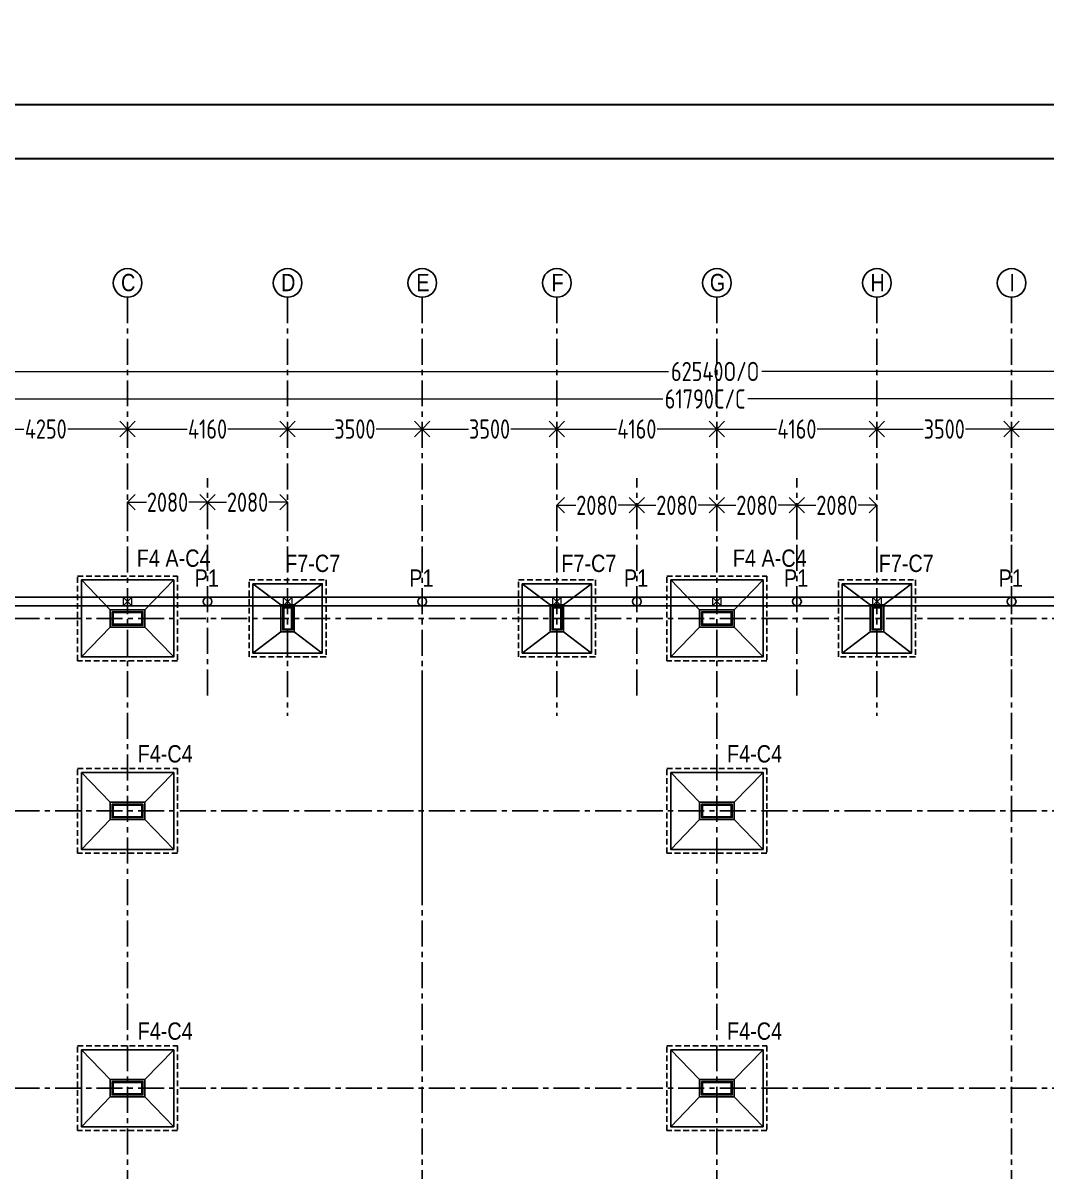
# Model space of a CAD drawing. Header units: inches. Extents: x -605 to 2991212, y -2872845 to 0.
# Drawn here: x 2309579 to 2336174, y -2644904 to -2615071 of the extents above; entities that cross this region are included whole.
import ezdxf
from ezdxf import colors
from ezdxf.entities.mleader import LeaderData, LeaderLine
from ezdxf.math import Vec2, Vec3

# ---------------------------------------------------------------- set-up
doc = ezdxf.new("R2010")
doc.units = ezdxf.units.IN
doc.header["$LTSCALE"] = 600
doc.header["$MEASUREMENT"] = 0
doc.linetypes.add('CENTER', pattern=[2, 1.25, -0.25, 0.25, -0.25])
doc.linetypes.add('DASHED2', pattern=[0.375, 0.25, -0.125])
for name, color, linetype, lineweight in [('PV_TEXT_ROMANS', 7, 'Continuous', 0), ('rDIMension', 1, 'Continuous', 18), ('rRCC 2', 40, 'Continuous', 15), ('rSHEET', 2, 'Continuous', 30)]:
    doc.layers.add(name, color=color, linetype=linetype, lineweight=lineweight)
doc.layers.add('see level', color=2, linetype='Continuous')
doc.layers.add('SnT-CENTER2', color=8, linetype='CENTER')
doc.styles.add('DIM', font='geniso.shx', dxfattribs={"width": 0.85})
doc.styles.add('J.P', font='ARIALN.TTF')
doc.styles.add('TEXT3', font='geniso.shx')
doc.dimstyles.new('ST-100', dxfattribs={"dimscale": 100, "dimtxt": 2.5, "dimasz": 2, "dimexe": 0.18, "dimexo": 0.0625, "dimgap": 0.2, "dimtad": 0, "dimdec": 0, "dimzin": 0, "dimdsep": 46, "dimtxsty": 'DIM', "dimblk": 'OPEN90', "dimcen": 0.09, "dimclrd": 256, "dimclrt": 7, "dimadec": 0, "dimazin": 0, "dimtfac": 1, "dimtdec": 0, "dimtofl": 0, "dimtmove": 0, "dimatfit": 3, "dimldrblk": 'OPEN90', "dimfxl": 1, "dimtolj": 1, "dimtzin": 0, "dimlwd": -1, "dimarcsym": 0})

# ---------------------------------------------------------------- blocks, each defined once
blk = doc.blocks.new('_Open90')
at = {"color": 0, "linetype": 'ByBlock', "lineweight": -2}
for p, q in [((0, 0), (-1, 0)), ((-0.5, 0.5), (0, 0)), ((0, 0), (-0.5, -0.5))]:
    blk.add_line(p, q, dxfattribs=at)
blk = doc.blocks.new('*D1360')
at = {"layer": 'Defpoints', "color": 0, "linetype": 'ByBlock'}
for p in [(2308048, -2625623), (2312298, -2625623), (2312298, -2625623)]:
    blk.add_point(p, dxfattribs=at)
at = {"layer": 'rDIMension', "color": 0, "linetype": 'ByBlock', "lineweight": -2}
for p, q in [((2308048, -2625623), (2308048, -2625623)), ((2312298, -2625623), (2312298, -2625623))]:
    blk.add_line(p, q, dxfattribs=at)
at = {"layer": 'rDIMension'}
for p, q in [((2308448, -2625623), (2309600, -2625623)), ((2311898, -2625623), (2310746, -2625623))]:
    blk.add_line(p, q, dxfattribs=at)
at = {"layer": 'rDIMension', "linetype": 'ByBlock', "xscale": 400, "yscale": 400, "zscale": 400, "rotation": 180}
blk.add_blockref('_Open90', (2308048, -2625623), dxfattribs=at)
at = {"layer": 'rDIMension', "linetype": 'ByBlock', "xscale": 400, "yscale": 400, "zscale": 400}
blk.add_blockref('_Open90', (2312298, -2625623), dxfattribs=at)
at = {"layer": 'rDIMension', "color": 7, "linetype": 'ByBlock', "insert": (2310173, -2625623), "char_height": 500, "attachment_point": 5, "style": 'DIM'}
blk.add_mtext('\\A1;4250', dxfattribs=at)
blk = doc.blocks.new('*D1361')
at = {"layer": 'Defpoints', "color": 0, "linetype": 'ByBlock'}
for p in [(2312298, -2625623), (2316458, -2625623), (2316458, -2625623)]:
    blk.add_point(p, dxfattribs=at)
at = {"layer": 'rDIMension', "color": 0, "linetype": 'ByBlock', "lineweight": -2}
for p, q in [((2312298, -2625623), (2312298, -2625623)), ((2316458, -2625623), (2316458, -2625623))]:
    blk.add_line(p, q, dxfattribs=at)
at = {"layer": 'rDIMension'}
for p, q in [((2312698, -2625623), (2313848, -2625623)), ((2316058, -2625623), (2314908, -2625623))]:
    blk.add_line(p, q, dxfattribs=at)
at = {"layer": 'rDIMension', "linetype": 'ByBlock', "xscale": 400, "yscale": 400, "zscale": 400, "rotation": 180}
blk.add_blockref('_Open90', (2312298, -2625623), dxfattribs=at)
at = {"layer": 'rDIMension', "linetype": 'ByBlock', "xscale": 400, "yscale": 400, "zscale": 400}
blk.add_blockref('_Open90', (2316458, -2625623), dxfattribs=at)
at = {"layer": 'rDIMension', "color": 7, "linetype": 'ByBlock', "insert": (2314378, -2625623), "char_height": 500, "attachment_point": 5, "style": 'DIM'}
blk.add_mtext('\\A1;4160', dxfattribs=at)
blk = doc.blocks.new('*D1362')
at = {"layer": 'Defpoints', "color": 0, "linetype": 'ByBlock'}
for p in [(2316458, -2625623), (2319958, -2625623), (2319958, -2625623)]:
    blk.add_point(p, dxfattribs=at)
at = {"layer": 'rDIMension', "color": 0, "linetype": 'ByBlock', "lineweight": -2}
for p, q in [((2316458, -2625623), (2316458, -2625623)), ((2319958, -2625623), (2319958, -2625623))]:
    blk.add_line(p, q, dxfattribs=at)
at = {"layer": 'rDIMension'}
for p, q in [((2316858, -2625623), (2317657, -2625623)), ((2319558, -2625623), (2318760, -2625623))]:
    blk.add_line(p, q, dxfattribs=at)
at = {"layer": 'rDIMension', "linetype": 'ByBlock', "xscale": 400, "yscale": 400, "zscale": 400, "rotation": 180}
blk.add_blockref('_Open90', (2316458, -2625623), dxfattribs=at)
at = {"layer": 'rDIMension', "linetype": 'ByBlock', "xscale": 400, "yscale": 400, "zscale": 400}
blk.add_blockref('_Open90', (2319958, -2625623), dxfattribs=at)
at = {"layer": 'rDIMension', "color": 7, "linetype": 'ByBlock', "insert": (2318208, -2625623), "char_height": 500, "attachment_point": 5, "style": 'DIM'}
blk.add_mtext('\\A1;3500', dxfattribs=at)
blk = doc.blocks.new('*D1363')
at = {"layer": 'Defpoints', "color": 0, "linetype": 'ByBlock'}
for p in [(2319958, -2625623), (2323458, -2625623), (2323458, -2625623)]:
    blk.add_point(p, dxfattribs=at)
at = {"layer": 'rDIMension', "color": 0, "linetype": 'ByBlock', "lineweight": -2}
for p, q in [((2319958, -2625623), (2319958, -2625623)), ((2323458, -2625623), (2323458, -2625623))]:
    blk.add_line(p, q, dxfattribs=at)
at = {"layer": 'rDIMension'}
for p, q in [((2320358, -2625623), (2321157, -2625623)), ((2323058, -2625623), (2322260, -2625623))]:
    blk.add_line(p, q, dxfattribs=at)
at = {"layer": 'rDIMension', "linetype": 'ByBlock', "xscale": 400, "yscale": 400, "zscale": 400, "rotation": 180}
blk.add_blockref('_Open90', (2319958, -2625623), dxfattribs=at)
at = {"layer": 'rDIMension', "linetype": 'ByBlock', "xscale": 400, "yscale": 400, "zscale": 400}
blk.add_blockref('_Open90', (2323458, -2625623), dxfattribs=at)
at = {"layer": 'rDIMension', "color": 7, "linetype": 'ByBlock', "insert": (2321708, -2625623), "char_height": 500, "attachment_point": 5, "style": 'DIM'}
blk.add_mtext('\\A1;3500', dxfattribs=at)
blk = doc.blocks.new('*D1364')
at = {"layer": 'Defpoints', "color": 0, "linetype": 'ByBlock'}
for p in [(2323458, -2625623), (2327618, -2625623), (2327618, -2625623)]:
    blk.add_point(p, dxfattribs=at)
at = {"layer": 'rDIMension', "color": 0, "linetype": 'ByBlock', "lineweight": -2}
for p, q in [((2323458, -2625623), (2323458, -2625623)), ((2327618, -2625623), (2327618, -2625623))]:
    blk.add_line(p, q, dxfattribs=at)
at = {"layer": 'rDIMension'}
for p, q in [((2323858, -2625623), (2325008, -2625623)), ((2327218, -2625623), (2326068, -2625623))]:
    blk.add_line(p, q, dxfattribs=at)
at = {"layer": 'rDIMension', "linetype": 'ByBlock', "xscale": 400, "yscale": 400, "zscale": 400, "rotation": 180}
blk.add_blockref('_Open90', (2323458, -2625623), dxfattribs=at)
at = {"layer": 'rDIMension', "linetype": 'ByBlock', "xscale": 400, "yscale": 400, "zscale": 400}
blk.add_blockref('_Open90', (2327618, -2625623), dxfattribs=at)
at = {"layer": 'rDIMension', "color": 7, "linetype": 'ByBlock', "insert": (2325538, -2625623), "char_height": 500, "attachment_point": 5, "style": 'DIM'}
blk.add_mtext('\\A1;4160', dxfattribs=at)
blk = doc.blocks.new('*D1365')
at = {"layer": 'Defpoints', "color": 0, "linetype": 'ByBlock'}
for p in [(2327618, -2625623), (2331778, -2625623), (2331778, -2625623)]:
    blk.add_point(p, dxfattribs=at)
at = {"layer": 'rDIMension', "color": 0, "linetype": 'ByBlock', "lineweight": -2}
for p, q in [((2327618, -2625623), (2327618, -2625623)), ((2331778, -2625623), (2331778, -2625623))]:
    blk.add_line(p, q, dxfattribs=at)
at = {"layer": 'rDIMension'}
for p, q in [((2328018, -2625623), (2329168, -2625623)), ((2331378, -2625623), (2330228, -2625623))]:
    blk.add_line(p, q, dxfattribs=at)
at = {"layer": 'rDIMension', "linetype": 'ByBlock', "xscale": 400, "yscale": 400, "zscale": 400, "rotation": 180}
blk.add_blockref('_Open90', (2327618, -2625623), dxfattribs=at)
at = {"layer": 'rDIMension', "linetype": 'ByBlock', "xscale": 400, "yscale": 400, "zscale": 400}
blk.add_blockref('_Open90', (2331778, -2625623), dxfattribs=at)
at = {"layer": 'rDIMension', "color": 7, "linetype": 'ByBlock', "insert": (2329698, -2625623), "char_height": 500, "attachment_point": 5, "style": 'DIM'}
blk.add_mtext('\\A1;4160', dxfattribs=at)
blk = doc.blocks.new('*D1366')
at = {"layer": 'Defpoints', "color": 0, "linetype": 'ByBlock'}
for p in [(2331778, -2625623), (2335278, -2625623), (2335278, -2625763)]:
    blk.add_point(p, dxfattribs=at)
at = {"layer": 'rDIMension', "color": 0, "linetype": 'ByBlock', "lineweight": -2}
for p, q in [((2331778, -2625623), (2331778, -2625623)), ((2335278, -2625763), (2335278, -2625623))]:
    blk.add_line(p, q, dxfattribs=at)
at = {"layer": 'rDIMension'}
for p, q in [((2332178, -2625623), (2332977, -2625623)), ((2334878, -2625623), (2334080, -2625623))]:
    blk.add_line(p, q, dxfattribs=at)
at = {"layer": 'rDIMension', "linetype": 'ByBlock', "xscale": 400, "yscale": 400, "zscale": 400, "rotation": 180}
blk.add_blockref('_Open90', (2331778, -2625623), dxfattribs=at)
at = {"layer": 'rDIMension', "linetype": 'ByBlock', "xscale": 400, "yscale": 400, "zscale": 400}
blk.add_blockref('_Open90', (2335278, -2625623), dxfattribs=at)
at = {"layer": 'rDIMension', "color": 7, "linetype": 'ByBlock', "insert": (2333528, -2625623), "char_height": 500, "attachment_point": 5, "style": 'DIM'}
blk.add_mtext('\\A1;3500', dxfattribs=at)
blk = doc.blocks.new('*D1367')
at = {"layer": 'Defpoints', "color": 0, "linetype": 'ByBlock'}
for p in [(2335278, -2625763), (2338778, -2625623), (2338778, -2625623)]:
    blk.add_point(p, dxfattribs=at)
at = {"layer": 'rDIMension', "color": 0, "linetype": 'ByBlock', "lineweight": -2}
for p, q in [((2335278, -2625763), (2335278, -2625623)), ((2338778, -2625623), (2338778, -2625623))]:
    blk.add_line(p, q, dxfattribs=at)
at = {"layer": 'rDIMension'}
for p, q in [((2335678, -2625623), (2336477, -2625623)), ((2338378, -2625623), (2337580, -2625623))]:
    blk.add_line(p, q, dxfattribs=at)
at = {"layer": 'rDIMension', "linetype": 'ByBlock', "xscale": 400, "yscale": 400, "zscale": 400, "rotation": 180}
blk.add_blockref('_Open90', (2335278, -2625623), dxfattribs=at)
at = {"layer": 'rDIMension', "linetype": 'ByBlock', "xscale": 400, "yscale": 400, "zscale": 400}
blk.add_blockref('_Open90', (2338778, -2625623), dxfattribs=at)
at = {"layer": 'rDIMension', "color": 7, "linetype": 'ByBlock', "insert": (2337028, -2625623), "char_height": 500, "attachment_point": 5, "style": 'DIM'}
blk.add_mtext('\\A1;3500', dxfattribs=at)
blk = doc.blocks.new('*D1416')
at = {"layer": 'Defpoints', "color": 0, "linetype": 'ByBlock'}
for p in [(2358208, -2624134), (2296418, -2624927), (2358208, -2624842)]:
    blk.add_point(p, dxfattribs=at)
at = {"layer": 'rDIMension', "color": 0, "linetype": 'ByBlock', "lineweight": -2}
for p, q in [((2358208, -2624134), (2358208, -2624842)), ((2296418, -2624927), (2296418, -2624842))]:
    blk.add_line(p, q, dxfattribs=at)
at = {"layer": 'rDIMension'}
for p, q in [((2296818, -2624842), (2326209, -2624842)), ((2357808, -2624842), (2328418, -2624842))]:
    blk.add_line(p, q, dxfattribs=at)
at = {"layer": 'rDIMension', "linetype": 'ByBlock', "xscale": 400, "yscale": 400, "zscale": 400, "rotation": 180}
blk.add_blockref('_Open90', (2296418, -2624842), dxfattribs=at)
at = {"layer": 'rDIMension', "linetype": 'ByBlock', "xscale": 400, "yscale": 400, "zscale": 400}
blk.add_blockref('_Open90', (2358208, -2624842), dxfattribs=at)
at = {"layer": 'rDIMension', "color": 7, "linetype": 'ByBlock', "insert": (2327313, -2624842), "char_height": 500, "attachment_point": 5, "style": 'DIM'}
blk.add_mtext('\\A1;61790C/C', dxfattribs=at)
blk = doc.blocks.new('*D1417')
at = {"layer": 'Defpoints', "color": 0, "linetype": 'ByBlock'}
for p in [(2358843, -2624128), (2296303, -2629990), (2358843, -2629990)]:
    blk.add_point(p, dxfattribs=at)
at = {"layer": 'rDIMension', "color": 0, "linetype": 'ByBlock', "lineweight": -2}
for p, q in [((2296303, -2629990), (2296303, -2624128)), ((2358843, -2629990), (2358843, -2624128))]:
    blk.add_line(p, q, dxfattribs=at)
at = {"layer": 'rDIMension'}
for p, q in [((2296703, -2624128), (2326363, -2624128)), ((2358443, -2624128), (2328783, -2624128))]:
    blk.add_line(p, q, dxfattribs=at)
at = {"layer": 'rDIMension', "linetype": 'ByBlock', "xscale": 400, "yscale": 400, "zscale": 400, "rotation": 180}
blk.add_blockref('_Open90', (2296303, -2624128), dxfattribs=at)
at = {"layer": 'rDIMension', "linetype": 'ByBlock', "xscale": 400, "yscale": 400, "zscale": 400}
blk.add_blockref('_Open90', (2358843, -2624128), dxfattribs=at)
at = {"layer": 'rDIMension', "color": 7, "linetype": 'ByBlock', "insert": (2327573, -2624128), "char_height": 500, "attachment_point": 5, "style": 'DIM'}
blk.add_mtext('\\A1;62540O/O', dxfattribs=at)
blk = doc.blocks.new('*D1426')
at = {"layer": 'Defpoints', "color": 0, "linetype": 'ByBlock'}
for p in [(2314378, -2627525), (2312298, -2627941), (2314378, -2627941)]:
    blk.add_point(p, dxfattribs=at)
at = {"layer": 'rDIMension', "color": 0, "linetype": 'ByBlock', "lineweight": -2}
for p, q in [((2312298, -2627941), (2312298, -2627525)), ((2314378, -2627941), (2314378, -2627525))]:
    blk.add_line(p, q, dxfattribs=at)
at = {"layer": 'rDIMension'}
for p, q in [((2312698, -2627525), (2312787, -2627525)), ((2313978, -2627525), (2313890, -2627525))]:
    blk.add_line(p, q, dxfattribs=at)
at = {"layer": 'rDIMension', "linetype": 'ByBlock', "xscale": 400, "yscale": 400, "zscale": 400, "rotation": 180}
blk.add_blockref('_Open90', (2312298, -2627525), dxfattribs=at)
at = {"layer": 'rDIMension', "linetype": 'ByBlock', "xscale": 400, "yscale": 400, "zscale": 400}
blk.add_blockref('_Open90', (2314378, -2627525), dxfattribs=at)
at = {"layer": 'rDIMension', "color": 7, "linetype": 'ByBlock', "insert": (2313338, -2627525), "char_height": 500, "attachment_point": 5, "style": 'DIM'}
blk.add_mtext('\\A1;2080', dxfattribs=at)
blk = doc.blocks.new('*D1427')
at = {"layer": 'Defpoints', "color": 0, "linetype": 'ByBlock'}
for p in [(2316458, -2627525), (2314378, -2628188), (2316458, -2628188)]:
    blk.add_point(p, dxfattribs=at)
at = {"layer": 'rDIMension', "color": 0, "linetype": 'ByBlock', "lineweight": -2}
for p, q in [((2314378, -2628188), (2314378, -2627525)), ((2316458, -2628188), (2316458, -2627525))]:
    blk.add_line(p, q, dxfattribs=at)
at = {"layer": 'rDIMension'}
for p, q in [((2314778, -2627525), (2314867, -2627525)), ((2316058, -2627525), (2315970, -2627525))]:
    blk.add_line(p, q, dxfattribs=at)
at = {"layer": 'rDIMension', "linetype": 'ByBlock', "xscale": 400, "yscale": 400, "zscale": 400, "rotation": 180}
blk.add_blockref('_Open90', (2314378, -2627525), dxfattribs=at)
at = {"layer": 'rDIMension', "linetype": 'ByBlock', "xscale": 400, "yscale": 400, "zscale": 400}
blk.add_blockref('_Open90', (2316458, -2627525), dxfattribs=at)
at = {"layer": 'rDIMension', "color": 7, "linetype": 'ByBlock', "insert": (2315418, -2627525), "char_height": 500, "attachment_point": 5, "style": 'DIM'}
blk.add_mtext('\\A1;2080', dxfattribs=at)
blk = doc.blocks.new('*D1428')
at = {"layer": 'Defpoints', "color": 0, "linetype": 'ByBlock'}
for p in [(2325538, -2627605), (2323458, -2628206), (2325538, -2628206)]:
    blk.add_point(p, dxfattribs=at)
at = {"layer": 'rDIMension', "color": 0, "linetype": 'ByBlock', "lineweight": -2}
for p, q in [((2323458, -2628206), (2323458, -2627605)), ((2325538, -2628206), (2325538, -2627605))]:
    blk.add_line(p, q, dxfattribs=at)
at = {"layer": 'rDIMension'}
for p, q in [((2323858, -2627605), (2323947, -2627605)), ((2325138, -2627605), (2325050, -2627605))]:
    blk.add_line(p, q, dxfattribs=at)
at = {"layer": 'rDIMension', "linetype": 'ByBlock', "xscale": 400, "yscale": 400, "zscale": 400, "rotation": 180}
blk.add_blockref('_Open90', (2323458, -2627605), dxfattribs=at)
at = {"layer": 'rDIMension', "linetype": 'ByBlock', "xscale": 400, "yscale": 400, "zscale": 400}
blk.add_blockref('_Open90', (2325538, -2627605), dxfattribs=at)
at = {"layer": 'rDIMension', "color": 7, "linetype": 'ByBlock', "insert": (2324498, -2627605), "char_height": 500, "attachment_point": 5, "style": 'DIM'}
blk.add_mtext('\\A1;2080', dxfattribs=at)
blk = doc.blocks.new('*D1429')
at = {"layer": 'Defpoints', "color": 0, "linetype": 'ByBlock'}
for p in [(2327618, -2627605), (2325538, -2628206), (2327618, -2628206)]:
    blk.add_point(p, dxfattribs=at)
at = {"layer": 'rDIMension', "color": 0, "linetype": 'ByBlock', "lineweight": -2}
for p, q in [((2325538, -2628206), (2325538, -2627605)), ((2327618, -2628206), (2327618, -2627605))]:
    blk.add_line(p, q, dxfattribs=at)
at = {"layer": 'rDIMension'}
for p, q in [((2325938, -2627605), (2326027, -2627605)), ((2327218, -2627605), (2327130, -2627605))]:
    blk.add_line(p, q, dxfattribs=at)
at = {"layer": 'rDIMension', "linetype": 'ByBlock', "xscale": 400, "yscale": 400, "zscale": 400, "rotation": 180}
blk.add_blockref('_Open90', (2325538, -2627605), dxfattribs=at)
at = {"layer": 'rDIMension', "linetype": 'ByBlock', "xscale": 400, "yscale": 400, "zscale": 400}
blk.add_blockref('_Open90', (2327618, -2627605), dxfattribs=at)
at = {"layer": 'rDIMension', "color": 7, "linetype": 'ByBlock', "insert": (2326578, -2627605), "char_height": 500, "attachment_point": 5, "style": 'DIM'}
blk.add_mtext('\\A1;2080', dxfattribs=at)
blk = doc.blocks.new('*D1430')
at = {"layer": 'Defpoints', "color": 0, "linetype": 'ByBlock'}
for p in [(2329698, -2627605), (2327618, -2628206), (2329698, -2628206)]:
    blk.add_point(p, dxfattribs=at)
at = {"layer": 'rDIMension', "color": 0, "linetype": 'ByBlock', "lineweight": -2}
for p, q in [((2327618, -2628206), (2327618, -2627605)), ((2329698, -2628206), (2329698, -2627605))]:
    blk.add_line(p, q, dxfattribs=at)
at = {"layer": 'rDIMension'}
for p, q in [((2328018, -2627605), (2328107, -2627605)), ((2329298, -2627605), (2329210, -2627605))]:
    blk.add_line(p, q, dxfattribs=at)
at = {"layer": 'rDIMension', "linetype": 'ByBlock', "xscale": 400, "yscale": 400, "zscale": 400, "rotation": 180}
blk.add_blockref('_Open90', (2327618, -2627605), dxfattribs=at)
at = {"layer": 'rDIMension', "linetype": 'ByBlock', "xscale": 400, "yscale": 400, "zscale": 400}
blk.add_blockref('_Open90', (2329698, -2627605), dxfattribs=at)
at = {"layer": 'rDIMension', "color": 7, "linetype": 'ByBlock', "insert": (2328658, -2627605), "char_height": 500, "attachment_point": 5, "style": 'DIM'}
blk.add_mtext('\\A1;2080', dxfattribs=at)
blk = doc.blocks.new('*D1431')
at = {"layer": 'Defpoints', "color": 0, "linetype": 'ByBlock'}
for p in [(2331778, -2627605), (2329698, -2628422), (2331778, -2628422)]:
    blk.add_point(p, dxfattribs=at)
at = {"layer": 'rDIMension', "color": 0, "linetype": 'ByBlock', "lineweight": -2}
for p, q in [((2329698, -2628422), (2329698, -2627605)), ((2331778, -2628422), (2331778, -2627605))]:
    blk.add_line(p, q, dxfattribs=at)
at = {"layer": 'rDIMension'}
for p, q in [((2330098, -2627605), (2330187, -2627605)), ((2331378, -2627605), (2331290, -2627605))]:
    blk.add_line(p, q, dxfattribs=at)
at = {"layer": 'rDIMension', "linetype": 'ByBlock', "xscale": 400, "yscale": 400, "zscale": 400, "rotation": 180}
blk.add_blockref('_Open90', (2329698, -2627605), dxfattribs=at)
at = {"layer": 'rDIMension', "linetype": 'ByBlock', "xscale": 400, "yscale": 400, "zscale": 400}
blk.add_blockref('_Open90', (2331778, -2627605), dxfattribs=at)
at = {"layer": 'rDIMension', "color": 7, "linetype": 'ByBlock', "insert": (2330738, -2627605), "char_height": 500, "attachment_point": 5, "style": 'DIM'}
blk.add_mtext('\\A1;2080', dxfattribs=at)
blk = doc.blocks.new('_DotBlank')
at = {"color": 0, "linetype": 'ByBlock', "lineweight": -2}
blk.add_line((-0.5, 0), (-1, 0), dxfattribs=at)
blk.add_circle((0, 0), 0.5, dxfattribs=at)

msp = doc.modelspace()

# ---------------------------------------------------------------- linework, layer by layer
at = {"color": 7, "linetype": 'DASHED2'}
for points in [[(2310998.1, -2629444.9), (2313598.1, -2629444.9), (2313598.1, -2631644.9), (2310998.1, -2631644.9)], [(2326318.1, -2629444.9), (2328918.1, -2629444.9), (2328918.1, -2631644.9), (2326318.1, -2631644.9)], [(2315458.1, -2629544.9), (2317458.1, -2629544.9), (2317458.1, -2631544.9), (2315458.1, -2631544.9)], [(2322458.1, -2629544.9), (2324458.1, -2629544.9), (2324458.1, -2631544.9), (2322458.1, -2631544.9)], [(2330778.1, -2629544.9), (2332778.1, -2629544.9), (2332778.1, -2631544.9), (2330778.1, -2631544.9)], [(2310998.1, -2634446.5), (2313598.1, -2634446.5), (2313598.1, -2636646.5), (2310998.1, -2636646.5)], [(2326318.1, -2634446.5), (2328918.1, -2634446.5), (2328918.1, -2636646.5), (2326318.1, -2636646.5)], [(2310998.1, -2641652), (2313598.1, -2641652), (2313598.1, -2643852), (2310998.1, -2643852)], [(2326318.1, -2641652), (2328918.1, -2641652), (2328918.1, -2643852), (2326318.1, -2643852)]]:
    msp.add_lwpolyline(points, close=True, dxfattribs=at)
at = {"color": 1, "linetype": 'ByBlock'}
for points in [[(2311098.1, -2629544.9), (2313498.1, -2629544.9), (2313498.1, -2631544.9), (2311098.1, -2631544.9)], [(2315558.1, -2629644.9), (2317358.1, -2629644.9), (2317358.1, -2631444.9), (2315558.1, -2631444.9)], [(2322558.1, -2629644.9), (2324358.1, -2629644.9), (2324358.1, -2631444.9), (2322558.1, -2631444.9)], [(2326418.1, -2629544.9), (2328818.1, -2629544.9), (2328818.1, -2631544.9), (2326418.1, -2631544.9)], [(2330878.1, -2629644.9), (2332678.1, -2629644.9), (2332678.1, -2631444.9), (2330878.1, -2631444.9)], [(2311848.1, -2630319.9), (2312748.1, -2630319.9), (2312748.1, -2630769.9), (2311848.1, -2630769.9)], [(2316283.1, -2630194.9), (2316283.1, -2630894.9), (2316633.1, -2630894.9), (2316633.1, -2630194.9)], [(2323283.1, -2630194.9), (2323283.1, -2630894.9), (2323633.1, -2630894.9), (2323633.1, -2630194.9)], [(2327168.1, -2630319.9), (2328068.1, -2630319.9), (2328068.1, -2630769.9), (2327168.1, -2630769.9)], [(2331603.1, -2630194.9), (2331603.1, -2630894.9), (2331953.1, -2630894.9), (2331953.1, -2630194.9)], [(2311098.1, -2634546.5), (2313498.1, -2634546.5), (2313498.1, -2636546.5), (2311098.1, -2636546.5)], [(2326418.1, -2634546.5), (2328818.1, -2634546.5), (2328818.1, -2636546.5), (2326418.1, -2636546.5)], [(2311848.1, -2635321.5), (2312748.1, -2635321.5), (2312748.1, -2635771.5), (2311848.1, -2635771.5)], [(2327168.1, -2635321.5), (2328068.1, -2635321.5), (2328068.1, -2635771.5), (2327168.1, -2635771.5)], [(2311098.1, -2641752), (2313498.1, -2641752), (2313498.1, -2643752), (2311098.1, -2643752)], [(2326418.1, -2641752), (2328818.1, -2641752), (2328818.1, -2643752), (2326418.1, -2643752)], [(2311848.1, -2642527), (2312748.1, -2642527), (2312748.1, -2642977), (2311848.1, -2642977)], [(2327168.1, -2642527), (2328068.1, -2642527), (2328068.1, -2642977), (2327168.1, -2642977)]]:
    msp.add_lwpolyline(points, close=True, dxfattribs=at)
for points in [[(2311098.1, -2629544.9), (2311848.1, -2630319.9)], [(2313498.1, -2629544.9), (2312748.1, -2630319.9)], [(2316283.1, -2630194.9), (2315558.1, -2629644.9)], [(2316633.1, -2630194.9), (2317358.1, -2629644.9)], [(2323283.1, -2630194.9), (2322558.1, -2629644.9)], [(2323633.1, -2630194.9), (2324358.1, -2629644.9)], [(2326418.1, -2629544.9), (2327168.1, -2630319.9)], [(2328818.1, -2629544.9), (2328068.1, -2630319.9)], [(2331603.1, -2630194.9), (2330878.1, -2629644.9)], [(2331953.1, -2630194.9), (2332678.1, -2629644.9)], [(2311098.1, -2631544.9), (2311848.1, -2630769.9)], [(2313498.1, -2631544.9), (2312748.1, -2630769.9)], [(2316283.1, -2630894.9), (2315558.1, -2631444.9)], [(2316633.1, -2630894.9), (2317358.1, -2631444.9)], [(2323283.1, -2630894.9), (2322558.1, -2631444.9)], [(2323633.1, -2630894.9), (2324358.1, -2631444.9)], [(2326418.1, -2631544.9), (2327168.1, -2630769.9)], [(2328818.1, -2631544.9), (2328068.1, -2630769.9)], [(2331603.1, -2630894.9), (2330878.1, -2631444.9)], [(2331953.1, -2630894.9), (2332678.1, -2631444.9)], [(2311098.1, -2634546.5), (2311848.1, -2635321.5)], [(2313498.1, -2634546.5), (2312748.1, -2635321.5)], [(2326418.1, -2634546.5), (2327168.1, -2635321.5)], [(2328818.1, -2634546.5), (2328068.1, -2635321.5)], [(2311098.1, -2636546.5), (2311848.1, -2635771.5)], [(2313498.1, -2636546.5), (2312748.1, -2635771.5)], [(2326418.1, -2636546.5), (2327168.1, -2635771.5)], [(2328818.1, -2636546.5), (2328068.1, -2635771.5)], [(2311098.1, -2641752), (2311848.1, -2642527)], [(2313498.1, -2641752), (2312748.1, -2642527)], [(2326418.1, -2641752), (2327168.1, -2642527)], [(2328818.1, -2641752), (2328068.1, -2642527)], [(2311098.1, -2643752), (2311848.1, -2642977)], [(2313498.1, -2643752), (2312748.1, -2642977)], [(2326418.1, -2643752), (2327168.1, -2642977)], [(2328818.1, -2643752), (2328068.1, -2642977)]]:
    msp.add_lwpolyline(points, dxfattribs=at)
at = {"color": 3, "linetype": 'ByBlock'}
for points in [[(2311898.1, -2630369.9), (2312698.1, -2630369.9), (2312698.1, -2630719.9), (2311898.1, -2630719.9)], [(2316333.1, -2630244.9), (2316333.1, -2630844.9), (2316583.1, -2630844.9), (2316583.1, -2630244.9)], [(2323333.1, -2630244.9), (2323333.1, -2630844.9), (2323583.1, -2630844.9), (2323583.1, -2630244.9)], [(2327218.1, -2630369.9), (2328018.1, -2630369.9), (2328018.1, -2630719.9), (2327218.1, -2630719.9)], [(2331653.1, -2630244.9), (2331653.1, -2630844.9), (2331903.1, -2630844.9), (2331903.1, -2630244.9)], [(2311898.1, -2635371.5), (2312698.1, -2635371.5), (2312698.1, -2635721.5), (2311898.1, -2635721.5)], [(2327218.1, -2635371.5), (2328018.1, -2635371.5), (2328018.1, -2635721.5), (2327218.1, -2635721.5)], [(2311898.1, -2642577), (2312698.1, -2642577), (2312698.1, -2642927), (2311898.1, -2642927)], [(2327218.1, -2642577), (2328018.1, -2642577), (2328018.1, -2642927), (2327218.1, -2642927)]]:
    msp.add_lwpolyline(points, close=True, dxfattribs=at)
at = {"color": 2, "linetype": 'ByBlock'}
for points in [[(2316358.1, -2630269.9), (2316358.1, -2630819.9), (2316558.1, -2630819.9), (2316558.1, -2630269.9)], [(2323358.1, -2630269.9), (2323358.1, -2630819.9), (2323558.1, -2630819.9), (2323558.1, -2630269.9)], [(2331678.1, -2630269.9), (2331678.1, -2630819.9), (2331878.1, -2630819.9), (2331878.1, -2630269.9)], [(2311923.1, -2630394.9), (2312673.1, -2630394.9), (2312673.1, -2630694.9), (2311923.1, -2630694.9)], [(2327243.1, -2630394.9), (2327993.1, -2630394.9), (2327993.1, -2630694.9), (2327243.1, -2630694.9)], [(2311923.1, -2635396.5), (2312673.1, -2635396.5), (2312673.1, -2635696.5), (2311923.1, -2635696.5)], [(2327243.1, -2635396.5), (2327993.1, -2635396.5), (2327993.1, -2635696.5), (2327243.1, -2635696.5)], [(2311923.1, -2642602), (2312673.1, -2642602), (2312673.1, -2642902), (2311923.1, -2642902)], [(2327243.1, -2642602), (2327993.1, -2642602), (2327993.1, -2642902), (2327243.1, -2642902)]]:
    msp.add_lwpolyline(points, close=True, dxfattribs=at)
at = {"color": 1, "linetype": 'ByBlock'}
for centre in [(2312298.1, -2621826), (2316458.1, -2621826), (2319958.1, -2621826), (2323458.1, -2621826), (2327618.1, -2621826), (2331778.1, -2621826), (2335278.1, -2621826)]:
    msp.add_circle(centre, 372.1, dxfattribs=at)
at = {"color": 8, "linetype": 'ByBlock'}
for centre in [(2314378.1, -2630104.9), (2319958.1, -2630104.9), (2325538.1, -2630104.9), (2329698.1, -2630104.9), (2335278.1, -2630104.9)]:
    msp.add_circle(centre, 115, dxfattribs=at)
at = {"layer": 'rRCC 2', "color": 6}
for p, q in [((2312413.1, -2629989.9), (2312183.1, -2630219.9)), ((2312413.1, -2630219.9), (2312183.1, -2629989.9)), ((2316573.1, -2629989.9), (2316343.1, -2630219.9)), ((2316573.1, -2630219.9), (2316343.1, -2629989.9)), ((2323573.1, -2629989.9), (2323343.1, -2630219.9)), ((2323573.1, -2630219.9), (2323343.1, -2629989.9)), ((2327733.1, -2629989.9), (2327503.1, -2630219.9)), ((2327733.1, -2630219.9), (2327503.1, -2629989.9)), ((2331893.1, -2629989.9), (2331663.1, -2630219.9)), ((2331893.1, -2630219.9), (2331663.1, -2629989.9))]:
    msp.add_line(p, q, dxfattribs=at)
for points in [[(2312413.1, -2629989.9), (2312183.1, -2629989.9), (2312183.1, -2630219.9), (2312413.1, -2630219.9)], [(2316573.1, -2629989.9), (2316343.1, -2629989.9), (2316343.1, -2630219.9), (2316573.1, -2630219.9)], [(2323573.1, -2629989.9), (2323343.1, -2629989.9), (2323343.1, -2630219.9), (2323573.1, -2630219.9)], [(2327733.1, -2629989.9), (2327503.1, -2629989.9), (2327503.1, -2630219.9), (2327733.1, -2630219.9)], [(2331893.1, -2629989.9), (2331663.1, -2629989.9), (2331663.1, -2630219.9), (2331893.1, -2630219.9)]]:
    msp.add_lwpolyline(points, close=True, dxfattribs=at)
at = {"layer": 'rSHEET'}
msp.add_lwpolyline([(2388208.2, -2765195), (2388208.2, -2617194.8), (2283561.5, -2617194.8), (2283561.5, -2765195)], close=True, dxfattribs=at)
msp.add_lwpolyline([(2386801.3, -2762728.3), (2386801.3, -2619661.4, 0.4142136), (2385744.2, -2618604.3), (2286025.5, -2618604.3, 0.4142136), (2284968.4, -2619661.4), (2284968.4, -2762728.3, 0.4142136), (2286025.5, -2763785.4), (2385744.2, -2763785.4, 0.4142136)], format="xyb", close=True, dxfattribs=at)
at = {"layer": 'see level', "color": 8, "linetype": 'ByBlock'}
for p, q in [((2296303.1, -2629989.9), (2310868.1, -2629989.9)), ((2296533.1, -2630219.9), (2358613.1, -2630219.9))]:
    msp.add_line(p, q, dxfattribs=at)
msp.add_lwpolyline([(2310868.1, -2629989.9), (2358843.1, -2629989.9)], dxfattribs=at)
at = {"layer": 'SnT-CENTER2', "color": 6, "ltscale": 0.9}
for p, q in [((2312298.1, -2622198.1), (2312298.1, -2723586.2)), ((2316458.1, -2622198.1), (2316458.1, -2633078.6)), ((2319958.1, -2622198.1), (2319958.1, -2723586.2)), ((2323458.1, -2622198.1), (2323458.1, -2633078.6)), ((2327618.1, -2622198.1), (2327618.1, -2723586.2)), ((2331778.1, -2622198.1), (2331778.1, -2633078.6)), ((2335278.1, -2622198.1), (2335278.1, -2723586.2)), ((2299614.3, -2630544.9), (2365919.7, -2630544.9)), ((2299614.3, -2635544.9), (2365919.7, -2635544.9)), ((2299614.3, -2642750.4), (2365919.7, -2642750.4))]:
    msp.add_line(p, q, dxfattribs=at)
at = {"layer": 'SnT-CENTER2', "color": 8, "ltscale": 0.9}
for points in [[(2314378.1, -2632544.5), (2314378.1, -2626896.6)], [(2325538.1, -2632544.5), (2325538.1, -2626896.6)], [(2329698.1, -2632544.5), (2329698.1, -2626896.6)], [(2335278.1, -2632544.5), (2335278.1, -2626896.6)], [(2319958.1, -2637544.5), (2319958.1, -2631896.6)]]:
    msp.add_lwpolyline(points, dxfattribs=at)

# ---------------------------------------------------------------- texts
at = {"layer": 'PV_TEXT_ROMANS', "char_height": 450, "style": 'J.P'}
for s, insert, width, attachment_point in [('\\pxqc;C', (2311849, -2621591.9), 931.892, 1), ('\\pxqc;D', (2316009, -2621591.9), 931.892, 1), ('\\pxqc;E', (2319509, -2621591.9), 931.892, 1), ('\\pxqc;F', (2323009, -2621591.9), 931.892, 1), ('\\pxqc;G', (2327169, -2621591.9), 931.892, 1), ('\\pxqc;H', (2331329, -2621591.9), 931.892, 1), ('\\pxqc;I', (2334829, -2621591.9), 931.892, 1), ('\\pxqc;F4 A-C4', (2312284.3, -2628753.8), 2424.72, 1), ('\\pxqc;F7-C7', (2316644.5, -2628888.2), 931.892, 1), ('\\pxqc;F7-C7', (2323823.9, -2628888.2), 931.892, 1), ('\\pxqc;F4 A-C4', (2327822.4, -2628753.8), 2339.741, 1), ('\\pxqc;F7-C7', (2332074.4, -2628888.2), 931.892, 1), ('\\pxqc;P1', (2315424.9, -2629272), 2135.966, 3), ('\\pxqc;P1', (2321004.9, -2629272), 2135.966, 3), ('\\pxqc;P1', (2326584.9, -2629272), 2135.966, 3), ('\\pxqc;P1', (2330744.9, -2629272), 2135.966, 3), ('\\pxqc;P1', (2336324.9, -2629272), 2135.966, 3), ('\\pxqc;F4-C4', (2312810.4, -2633837.9), 931.892, 1), ('\\pxqc;F4-C4', (2328130.4, -2633837.9), 931.892, 1), ('\\pxqc;F4-C4', (2312810.4, -2641043.4), 931.892, 1), ('\\pxqc;F4-C4', (2328130.4, -2641043.4), 931.892, 1)]:
    msp.add_mtext(s, dxfattribs=dict(at, insert=insert, width=width, attachment_point=attachment_point))

# ---------------------------------------------------------------- dimensions: what is measured, and where the dimension line sits
at = {"layer": 'rDIMension', "color": 1, "linetype": 'ByBlock'}
for base, p1, p2, text, picture, middle in [((2358843.1, -2624128), (2296303.1, -2629989.9), (2358843.1, -2629989.9), '<>O/O', '*D1417', (2327573.1, -2624128)), ((2358208.1, -2624841.9), (2296418.1, -2624926.7), (2358208.1, -2624134.3), '<>C/C', '*D1416', (2327313.1, -2624841.9))]:
    dim = msp.add_linear_dim(base=base, p1=p1, p2=p2, text=text, dimstyle='ST-100', override={"dimtxt": 5, "dimasz": 4, "dimexe": 0, "dimexo": 0, "dimtmove": 1, "dimfxl": 1.25, "dimtfillclr": 256, "dimarcsym": 2}, dxfattribs=at)
    dim.commit()
    dim.dimension.update_dxf_attribs({"geometry": picture, "text_midpoint": middle})
for base, p1, p2, override, picture, middle in [((2312298.1, -2625623.4), (2308048.1, -2625623.4), (2312298.1, -2625623.4), {"dimtxt": 5, "dimasz": 4, "dimexe": 0, "dimexo": 0, "dimtmove": 1, "dimfxl": 1.25, "dimtfillclr": 256, "dimarcsym": 2}, '*D1360', (2310173.1, -2625623.4)), ((2316458.1, -2625623.4), (2312298.1, -2625623.4), (2316458.1, -2625623.4), {"dimtxt": 5, "dimasz": 4, "dimexe": 0, "dimexo": 0, "dimtmove": 1, "dimfxl": 1.25, "dimtfillclr": 256, "dimarcsym": 2}, '*D1361', (2314378.1, -2625623.4)), ((2319958.1, -2625623.4), (2316458.1, -2625623.4), (2319958.1, -2625623.4), {"dimtxt": 5, "dimasz": 4, "dimexe": 0, "dimexo": 0, "dimtmove": 1, "dimfxl": 1.25, "dimtfillclr": 256, "dimarcsym": 2}, '*D1362', (2318208.1, -2625623.4)), ((2323458.1, -2625623.4), (2319958.1, -2625623.4), (2323458.1, -2625623.4), {"dimtxt": 5, "dimasz": 4, "dimexe": 0, "dimexo": 0, "dimtmove": 1, "dimfxl": 1.25, "dimtfillclr": 256, "dimarcsym": 2}, '*D1363', (2321708.1, -2625623.4)), ((2327618.1, -2625623.4), (2323458.1, -2625623.4), (2327618.1, -2625623.4), {"dimtxt": 5, "dimasz": 4, "dimexe": 0, "dimexo": 0, "dimtmove": 1, "dimfxl": 1.25, "dimtfillclr": 256, "dimarcsym": 2}, '*D1364', (2325538.1, -2625623.4)), ((2331778.1, -2625623.4), (2327618.1, -2625623.4), (2331778.1, -2625623.4), {"dimtxt": 5, "dimasz": 4, "dimexe": 0, "dimexo": 0, "dimtmove": 1, "dimfxl": 1.25, "dimtfillclr": 256, "dimarcsym": 2}, '*D1365', (2329698.1, -2625623.4)), ((2335278.1, -2625623.4), (2331778.1, -2625623.4), (2335278.1, -2625763.3), {"dimtxt": 5, "dimasz": 4, "dimexe": 0, "dimexo": 0, "dimtmove": 1, "dimfxl": 1.25, "dimtfillclr": 256, "dimarcsym": 2}, '*D1366', (2333528.1, -2625623.4)), ((2338778.1, -2625623.4), (2335278.1, -2625763.3), (2338778.1, -2625623.4), {"dimtxt": 5, "dimasz": 4, "dimexe": 0, "dimexo": 0, "dimtmove": 1, "dimfxl": 1.25, "dimtfillclr": 256, "dimarcsym": 2}, '*D1367', (2337028.1, -2625623.4)), ((2314378.1, -2627524.5), (2312298.1, -2627940.9), (2314378.1, -2627940.9), {"dimtxt": 5, "dimasz": 4, "dimexe": 0, "dimexo": 0, "dimblk": 'Open90', "dimtmove": 1, "dimfxl": 1.25, "dimtfillclr": 256, "dimarcsym": 2}, '*D1426', (2313338.1, -2627524.5)), ((2316458.1, -2627524.5), (2314378.1, -2628187.6), (2316458.1, -2628187.6), {"dimtxt": 5, "dimasz": 4, "dimexe": 0, "dimexo": 0, "dimblk": 'Open90', "dimtmove": 1, "dimfxl": 1.25, "dimtfillclr": 256, "dimarcsym": 2}, '*D1427', (2315418.1, -2627524.5)), ((2325538.1, -2627604.7), (2323458.1, -2628206.1), (2325538.1, -2628206.1), {"dimtxt": 5, "dimasz": 4, "dimexe": 0, "dimexo": 0, "dimblk": 'Open90', "dimtmove": 1, "dimfxl": 1.25, "dimtfillclr": 256, "dimarcsym": 2}, '*D1428', (2324498.1, -2627604.7)), ((2327618.1, -2627604.7), (2325538.1, -2628206.1), (2327618.1, -2628206.1), {"dimtxt": 5, "dimasz": 4, "dimexe": 0, "dimexo": 0, "dimblk": 'Open90', "dimtmove": 1, "dimfxl": 1.25, "dimtfillclr": 256, "dimarcsym": 2}, '*D1429', (2326578.1, -2627604.7)), ((2329698.1, -2627604.7), (2327618.1, -2628206.1), (2329698.1, -2628206.1), {"dimtxt": 5, "dimasz": 4, "dimexe": 0, "dimexo": 0, "dimblk": 'Open90', "dimtmove": 1, "dimfxl": 1.25, "dimtfillclr": 256, "dimarcsym": 2}, '*D1430', (2328658.1, -2627604.7)), ((2331778.1, -2627604.7), (2329698.1, -2628422), (2331778.1, -2628422), {"dimtxt": 5, "dimasz": 4, "dimexe": 0, "dimexo": 0, "dimblk": 'Open90', "dimtmove": 1, "dimfxl": 1.25, "dimtfillclr": 256, "dimarcsym": 2}, '*D1431', (2330738.1, -2627604.7))]:
    dim = msp.add_linear_dim(base=base, p1=p1, p2=p2, dimstyle='ST-100', override=override, dxfattribs=at)
    dim.commit()
    dim.dimension.update_dxf_attribs({"geometry": picture, "text_midpoint": middle})

# ---------------------------------------------------------------- leaders
at = {"layer": 'rRCC 2', "color": 7}
ml = msp.add_multileader_mtext('Standard', dxfattribs=at)
ml.set_content('\\A1;\\W0.85;(a)4-12# ', color=7, style='TEXT3')
ml.set_leader_properties(color=256, linetype='ByLayer', lineweight=-1)
ml.set_arrow_properties(name='DOTBLANK')
ml.build(insert=Vec2(0, 0))
ml.multileader.update_dxf_attribs({"text_top_attachment_type": 0, "text_bottom_attachment_type": 0, "dogleg_length": 7.47, "arrow_head_size": 187.5, "scale": 75})
ctx = ml.context
ctx.base_point, ctx.scale, ctx.char_height, ctx.arrow_head_size, ctx.landing_gap_size, ctx.plane_origin = Vec3(2474235.5, -2625457.1), 75, 250, 187.5, 6.75, Vec3(2469885.5, -2625505)
ctx.text_align_type = 2
notes = []
notes.append((ctx, [(0, (0, 0, 0), (0, 0), (1, 0), 1, [])]))
ctx.mtext.insert, ctx.mtext.alignment, ctx.mtext.flow_direction = Vec3(2475262.2, -2625325.8), 3, 5
for ctx, leaders in notes:
    for number, flags, end, landing, length, lines in leaders:
        leader = LeaderData()
        leader.index, (leader.has_last_leader_line, leader.has_dogleg_vector, leader.attachment_direction) = number, flags
        leader.last_leader_point, leader.dogleg_vector, leader.dogleg_length = Vec3(end), Vec3(landing), length
        for number, points, colour, breaks in lines:
            line = LeaderLine()
            line.index, line.vertices, line.color, line.breaks = number, Vec3.list(points), colors.encode_raw_color(colour), breaks
            leader.lines.append(line)
        ctx.leaders.append(leader)

doc.saveas('drawing.dxf')
